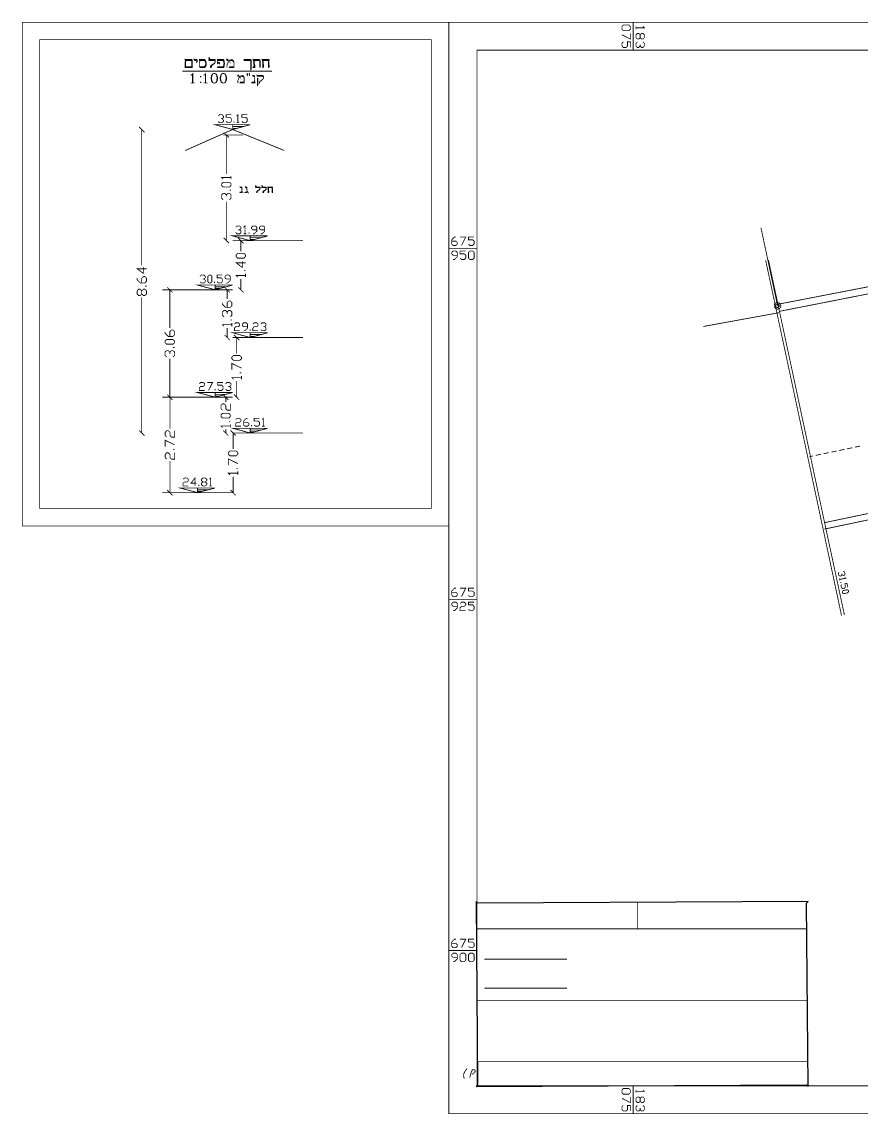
# Model space of a CAD drawing. Extents: x -6935 to 6681, y -4073 to 3778.
# Drawn here: x -6935 to -902, y -4073 to 3778 of the extents above; entities that cross this region are included whole.
import ezdxf

# ---------------------------------------------------------------- set-up
doc = ezdxf.new("R2010")
doc.units = 0
doc.header["$MEASUREMENT"] = 0

# ---------------------------------------------------------------- blocks, each defined once
blk = doc.blocks.new('Map')
at = {"color": 0, "const_width": 0.01}
for points in [[(0, 7.18169), (0, 13.33501), (-5.2134, 13.33501), (-5.2134, 7.18169), (0, 7.18169)], [(17.923294, 0), (17.923294, 13.33501), (0, 13.33501), (0, 0), (17.923294, 0)], [(2.115, 13.28501), (2.1316, 13.30171), (2.2, 13.30171), (2.2166, 13.28501), (2.2166, 13.25001), (2.2, 13.23331), (2.1316, 13.23331), (2.115, 13.25001), (2.115, 13.28501)], [(-0.2149, 7.3967), (-0.2149, 13.12171), (-5, 13.12171), (-5, 7.3967), (-0.2149, 7.3967)], [(17.58166, 0.34169), (17.58166, 12.99331), (0.3433, 12.99331), (0.3433, 0.34169), (17.58166, 0.34169)], [(17.58166, 0.34169), (17.58166, 12.99331), (0.3433, 12.99331), (0.3433, 0.34169), (17.58166, 0.34169)], [(-3.1367, 12.87331), (-3.1367, 12.78001), (-3.2234, 12.78001), (-3.2234, 12.84831), (-3.2117, 12.86671), (-3.2167, 12.86671), (-3.2215, 12.86831), (-3.2234, 12.87331), (-3.2234, 12.88171), (-3.22, 12.88001), (-3.1432, 12.88001), (-3.1382, 12.87831), (-3.1367, 12.87331)], [(-3.2117, 12.86671), (-3.1499, 12.86671), (-3.145, 12.86501), (-3.1432, 12.86171), (-3.1432, 12.79331), (-3.2167, 12.79331), (-3.2167, 12.84831), (-3.2117, 12.86671)], [(-2.9832, 12.78001), (-3.0384, 12.78001), (-3.0482, 12.79831), (-3.05, 12.81501), (-3.05, 12.83001), (-3.0482, 12.84831), (-3.0384, 12.86671), (-3.045, 12.86671), (-3.0482, 12.86831), (-3.05, 12.87331), (-3.05, 12.88171), (-3.0482, 12.88001), (-2.9832, 12.88001), (-2.9765, 12.87001), (-2.97, 12.85831), (-2.9634, 12.83331), (-2.9634, 12.81831), (-2.97, 12.79831), (-2.9832, 12.78001)], [(-2.7534, 12.78001), (-2.8282, 12.78001), (-2.8216, 12.79331), (-2.76, 12.79331), (-2.7534, 12.79831), (-2.7484, 12.83001), (-2.7534, 12.86171), (-2.76, 12.86671), (-2.8216, 12.86671), (-2.8267, 12.86831), (-2.8282, 12.87331), (-2.8282, 12.88171), (-2.825, 12.88001), (-2.7534, 12.88001), (-2.75, 12.87831), (-2.7484, 12.87331), (-2.7417, 12.83001), (-2.7484, 12.78671), (-2.75, 12.78171), (-2.7534, 12.78001)], [(-2.6834, 12.86171), (-2.6867, 12.86671), (-2.7084, 12.86671), (-2.7117, 12.86831), (-2.7134, 12.87331), (-2.7134, 12.88171), (-2.7117, 12.88001), (-2.695, 12.88001), (-2.6884, 12.87671), (-2.6867, 12.87001), (-2.6834, 12.86171)], [(-2.4167, 12.87331), (-2.4167, 12.75671), (-2.4232, 12.75001), (-2.4232, 12.86671), (-2.4984, 12.86671), (-2.5017, 12.86831), (-2.5034, 12.87331), (-2.5034, 12.88171), (-2.5017, 12.88001), (-2.4232, 12.88001), (-2.42, 12.87831), (-2.4167, 12.87331)], [(-3.0317, 12.66831), (-3.0317, 12.67331), (-3.0366, 12.67331), (-3.0366, 12.66831), (-3.0317, 12.66831)], [(-2.5534, 12.66831), (-2.5567, 12.67331), (-2.5767, 12.67331), (-2.58, 12.67671), (-2.5817, 12.68001), (-2.5817, 12.68831), (-2.5782, 12.68501), (-2.565, 12.68501), (-2.5584, 12.68331), (-2.5567, 12.67671), (-2.5534, 12.66831)], [(-3.0317, 12.59831), (-3.0317, 12.60501), (-3.0366, 12.60501), (-3.0366, 12.59831), (-3.0317, 12.59831)], [(-2.3334, 12.65171), (-2.3334, 12.57001), (-2.3367, 12.56671), (-2.3399, 12.56331), (-2.3399, 12.64501), (-2.3384, 12.65001), (-2.3334, 12.65171)], [(0.2566, 10.43671), (0.24, 10.45331), (0.24, 10.52171), (0.2566, 10.54001), (0.2916, 10.54001), (0.3084, 10.52171), (0.3084, 10.45331), (0.2916, 10.43671), (0.2566, 10.43671)], [(-2.9284, 10.15001), (-2.945, 10.16501), (-2.945, 10.23001), (-2.9284, 10.24671), (-2.9134, 10.24671), (-2.8967, 10.23001), (-2.8967, 10.16501), (-2.9134, 10.15001), (-2.9284, 10.15001)], [(0.155, 1.85834), (0.1368, 1.875), (0.1368, 1.94336), (0.155, 1.96169), (0.1883, 1.96169), (0.2066, 1.94336), (0.2066, 1.875), (0.1883, 1.85834), (0.155, 1.85834)], [(0.2566, 1.85834), (0.24, 1.875), (0.24, 1.94336), (0.2566, 1.96169), (0.2916, 1.96169), (0.3084, 1.94336), (0.3084, 1.875), (0.2916, 1.85834), (0.2566, 1.85834)], [(2.115, 0.28998), (2.1316, 0.30832), (2.2, 0.30832), (2.2166, 0.28998), (2.2166, 0.25668), (2.2, 0.24001), (2.1316, 0.24001), (2.115, 0.25668), (2.115, 0.28998)]]:
    blk.add_lwpolyline(points, close=True, dxfattribs=at)
for points in [[(2.2516, 12.99331), (2.2516, 13.33501)], [(2.3716, 13.28501), (2.3883, 13.26671), (2.2866, 13.26671)], [(2.2866, 13.28501), (2.2866, 13.25001)], [(2.2166, 13.19831), (2.2166, 13.13001), (2.115, 13.18171)], [(2.1316, 13.09501), (2.115, 13.07831), (2.115, 13.04501), (2.1316, 13.02671), (2.1666, 13.02671), (2.1833, 13.04501), (2.1833, 13.09501), (2.2166, 13.09501), (2.2166, 13.02671)], [(2.2866, 13.18171), (2.3033, 13.19831), (2.32, 13.19831), (2.3383, 13.18171), (2.3383, 13.14671), (2.355, 13.13001), (2.3716, 13.13001), (2.3883, 13.14671), (2.3883, 13.18171), (2.3716, 13.19831), (2.355, 13.19831), (2.3383, 13.18171)], [(2.3383, 13.14671), (2.32, 13.13001), (2.3033, 13.13001), (2.2866, 13.14671), (2.2866, 13.18171)], [(2.3383, 13.04501), (2.32, 13.02671), (2.3033, 13.02671), (2.2866, 13.04501), (2.2866, 13.07831), (2.3033, 13.09501)], [(2.3716, 13.09501), (2.3883, 13.07831), (2.3883, 13.04501), (2.3716, 13.02671), (2.355, 13.02671), (2.3383, 13.04501), (2.3383, 13.06171)], [(-3.1432, 12.87331), (-3.2167, 12.87331)], [(-3.0884, 12.86671), (-3.1067, 12.86671), (-3.11, 12.86831), (-3.1117, 12.87331), (-3.1117, 12.88171), (-3.11, 12.88001), (-3.0817, 12.88001), (-3.0767, 12.87831), (-3.075, 12.87331), (-3.075, 12.85501), (-3.0884, 12.84171)], [(-3.0817, 12.87331), (-3.1067, 12.87331)], [(-3.0884, 12.86671), (-3.0834, 12.86501), (-3.0817, 12.86171)], [(-3.0884, 12.84171), (-3.0817, 12.85501), (-3.0817, 12.86171)], [(-3.045, 12.87331), (-2.985, 12.87331), (-2.9734, 12.85501)], [(-3.0384, 12.86671), (-2.9882, 12.86671), (-2.98, 12.85831), (-2.9734, 12.84501), (-2.97, 12.83331), (-2.97, 12.82001), (-2.9765, 12.80831), (-2.985, 12.79671), (-2.9882, 12.79331), (-3.0417, 12.79331)], [(-2.8684, 12.86671), (-2.9267, 12.86671), (-2.9317, 12.86831), (-2.9334, 12.87331), (-2.9334, 12.88001), (-2.9267, 12.89831), (-2.9317, 12.90001), (-2.9334, 12.90331), (-2.9267, 12.90331), (-2.9232, 12.90171), (-2.9217, 12.89831), (-2.9267, 12.88001), (-2.8582, 12.88001), (-2.855, 12.87831), (-2.8534, 12.87331), (-2.8534, 12.85831)], [(-2.8582, 12.87331), (-2.9267, 12.87331)], [(-2.8534, 12.85171), (-2.8567, 12.84171), (-2.8582, 12.83671), (-2.8684, 12.82671), (-2.8834, 12.81831), (-2.8867, 12.81501), (-2.8967, 12.80501), (-2.8999, 12.79831), (-2.9017, 12.78671), (-2.9034, 12.78171), (-2.9084, 12.78001), (-2.9134, 12.78171), (-2.915, 12.78671), (-2.915, 12.79331), (-2.9116, 12.80171), (-2.9017, 12.81171), (-2.875, 12.83001), (-2.8684, 12.83331), (-2.8582, 12.84171), (-2.8567, 12.84831), (-2.8567, 12.85501)], [(-2.8684, 12.86671), (-2.86, 12.86331), (-2.8567, 12.85501)], [(-2.8282, 12.84831), (-2.825, 12.85831), (-2.8184, 12.86501), (-2.8099, 12.86671)], [(-2.8282, 12.84831), (-2.8282, 12.83001), (-2.825, 12.83331), (-2.8067, 12.83331), (-2.8034, 12.83001), (-2.8034, 12.84171), (-2.8067, 12.84501), (-2.8216, 12.84501), (-2.8282, 12.84171)], [(-2.8216, 12.87331), (-2.7534, 12.87331)], [(-2.8216, 12.84001), (-2.8099, 12.84001)], [(-2.6584, 12.88001), (-2.6732, 12.87001), (-2.6767, 12.86671), (-2.6834, 12.86171), (-2.695, 12.84831), (-2.7017, 12.83671), (-2.7117, 12.81171), (-2.7117, 12.78001)], [(-2.695, 12.87331), (-2.7117, 12.87331)], [(-2.6267, 12.79331), (-2.6267, 12.78001), (-2.6834, 12.78001), (-2.6767, 12.79331), (-2.6267, 12.79331), (-2.6267, 12.84001)], [(-2.6549, 12.86671), (-2.6767, 12.86671)], [(-2.665, 12.87331), (-2.6367, 12.86671)], [(-2.6584, 12.88001), (-2.6467, 12.87671), (-2.6367, 12.87001), (-2.63, 12.86001), (-2.6267, 12.84831)], [(-2.6549, 12.86671), (-2.6417, 12.86331), (-2.6315, 12.85331), (-2.6267, 12.84001)], [(-2.6267, 12.84171), (-2.6267, 12.84831)], [(-2.4232, 12.87331), (-2.4984, 12.87331)], [(-2.38, 12.79831), (-2.3867, 12.84171), (-2.3867, 12.84501), (-2.3834, 12.85831), (-2.3717, 12.86671), (-2.3867, 12.86671), (-2.3917, 12.86831), (-2.3932, 12.87331), (-2.3932, 12.88171), (-2.39, 12.88001), (-2.3184, 12.88001), (-2.3099, 12.87501), (-2.3067, 12.86671), (-2.3067, 12.78671), (-2.3117, 12.78001)], [(-2.3184, 12.86671), (-2.365, 12.86671), (-2.3767, 12.85831), (-2.38, 12.84831), (-2.3684, 12.79331), (-2.3684, 12.79001), (-2.3699, 12.78331), (-2.3767, 12.78001), (-2.3932, 12.78001), (-2.3932, 12.79331), (-2.3867, 12.79331)], [(-2.315, 12.87331), (-2.3867, 12.87331)], [(-2.38, 12.82331), (-2.375, 12.78671), (-2.3867, 12.78671)], [(-2.3184, 12.86671), (-2.315, 12.86501), (-2.3117, 12.86171)], [(-2.3117, 12.78001), (-2.3117, 12.86171)], [(-2.2067, 12.78001), (-2.2067, 12.86171), (-2.205, 12.86671), (-2.2632, 12.86671), (-2.27, 12.85831), (-2.2632, 12.79331), (-2.2667, 12.78331), (-2.2749, 12.78001), (-2.2749, 12.85831), (-2.27, 12.86671), (-2.2749, 12.86671), (-2.2799, 12.86831), (-2.2817, 12.87331), (-2.2817, 12.88171), (-2.2784, 12.88001), (-2.2017, 12.88001), (-2.1966, 12.87831), (-2.195, 12.87331), (-2.195, 12.86671)], [(-2.2017, 12.87331), (-2.2749, 12.87331)], [(-2.2717, 12.84171), (-2.27, 12.78671)], [(-2.2017, 12.86171), (-2.195, 12.79331), (-2.1984, 12.78331), (-2.2067, 12.78001)], [(-2.2017, 12.78671), (-2.205, 12.84171)], [(-2.2017, 12.86171), (-2.2, 12.86501), (-2.195, 12.86671)], [(-3.2584, 12.73831), (-2.16, 12.73831)], [(-3.1432, 12.78671), (-3.2167, 12.78671)], [(-3.1549, 12.68671), (-3.1432, 12.69171), (-3.1284, 12.70831), (-3.1284, 12.59331)], [(-3.1334, 12.70331), (-3.1334, 12.59331)], [(-2.9765, 12.80501), (-2.985, 12.78671), (-3.0384, 12.78671)], [(-2.9984, 12.68671), (-2.9867, 12.69171), (-2.9715, 12.70831), (-2.9715, 12.59331)], [(-2.9765, 12.70331), (-2.9765, 12.59331)], [(-2.9084, 12.78671), (-2.9017, 12.80501)], [(-2.86, 12.70831), (-2.8434, 12.70331), (-2.8334, 12.68671), (-2.8267, 12.66001), (-2.8267, 12.64331), (-2.8334, 12.61501), (-2.8434, 12.59831), (-2.86, 12.59331), (-2.8717, 12.59331), (-2.8882, 12.59831), (-2.8999, 12.61501), (-2.9049, 12.64331), (-2.9049, 12.66001), (-2.8999, 12.68671), (-2.8882, 12.70331), (-2.8717, 12.70831), (-2.86, 12.70831), (-2.85, 12.70331), (-2.8434, 12.69831), (-2.8384, 12.68671), (-2.8334, 12.66001), (-2.8334, 12.64331), (-2.8384, 12.61501), (-2.8434, 12.60331), (-2.85, 12.59831), (-2.86, 12.59331)], [(-2.8717, 12.59331), (-2.8834, 12.59831), (-2.8882, 12.60331), (-2.8932, 12.61501), (-2.8999, 12.64331), (-2.8999, 12.66001), (-2.8932, 12.68671), (-2.8882, 12.69831), (-2.8834, 12.70331), (-2.8717, 12.70831)], [(-2.7534, 12.78671), (-2.8216, 12.78671)], [(-2.75, 12.70831), (-2.7332, 12.70331), (-2.7234, 12.68671), (-2.7167, 12.66001), (-2.7167, 12.64331), (-2.7234, 12.61501), (-2.7332, 12.59831), (-2.75, 12.59331), (-2.7617, 12.59331), (-2.7784, 12.59831), (-2.7884, 12.61501), (-2.795, 12.64331), (-2.795, 12.66001), (-2.7884, 12.68671), (-2.7784, 12.70331), (-2.7617, 12.70831), (-2.75, 12.70831), (-2.74, 12.70331), (-2.7332, 12.69831), (-2.7284, 12.68671), (-2.7234, 12.66001), (-2.7234, 12.64331), (-2.7284, 12.61501), (-2.7332, 12.60331), (-2.74, 12.59831), (-2.75, 12.59331)], [(-2.7617, 12.59331), (-2.7717, 12.59831), (-2.7784, 12.60331), (-2.7834, 12.61501), (-2.7884, 12.64331), (-2.7884, 12.66001), (-2.7834, 12.68671), (-2.7784, 12.69831), (-2.7717, 12.70331), (-2.7617, 12.70831)], [(-2.6334, 12.78671), (-2.6767, 12.78671)], [(-2.5299, 12.68501), (-2.545, 12.67671), (-2.5467, 12.67331), (-2.5534, 12.66831), (-2.565, 12.65671), (-2.57, 12.64501), (-2.5782, 12.62171), (-2.5782, 12.59331)], [(-2.565, 12.68001), (-2.5782, 12.68001)], [(-2.5267, 12.67331), (-2.5467, 12.67331)], [(-2.535, 12.68001), (-2.51, 12.67331)], [(-2.5299, 12.68501), (-2.5182, 12.68331), (-2.51, 12.67671), (-2.5034, 12.66831), (-2.5017, 12.65671)], [(-2.5267, 12.67331), (-2.5132, 12.67001), (-2.505, 12.66171), (-2.5017, 12.64831)], [(-2.46, 12.70171), (-2.4649, 12.69831), (-2.4684, 12.70171), (-2.4649, 12.70671), (-2.46, 12.70171), (-2.46, 12.69331), (-2.4649, 12.68331), (-2.4684, 12.68001)], [(-2.4416, 12.68001), (-2.4367, 12.68331), (-2.4334, 12.69331), (-2.4334, 12.70171), (-2.4367, 12.70671), (-2.4416, 12.70171), (-2.4367, 12.69831), (-2.4334, 12.70171)], [(-2.3684, 12.60171), (-2.3684, 12.59331), (-2.41, 12.59331), (-2.4034, 12.60501), (-2.3684, 12.60501), (-2.3717, 12.61001), (-2.375, 12.62171), (-2.3784, 12.64001), (-2.3784, 12.65671), (-2.375, 12.67331), (-2.3917, 12.67331), (-2.3967, 12.67671), (-2.3984, 12.68001), (-2.3984, 12.68831), (-2.395, 12.68501), (-2.38, 12.68501), (-2.3767, 12.68331), (-2.375, 12.68001), (-2.375, 12.67331)], [(-2.38, 12.68001), (-2.3917, 12.68001)], [(-2.38, 12.79831), (-2.3815, 12.79501), (-2.3867, 12.79331)], [(-2.2767, 12.67331), (-2.3367, 12.67331), (-2.3417, 12.67671), (-2.3434, 12.68001), (-2.3434, 12.68831), (-2.3399, 12.68501), (-2.2767, 12.68501), (-2.2682, 12.68171), (-2.265, 12.67331), (-2.265, 12.66831)], [(-2.2767, 12.68001), (-2.3334, 12.68001)], [(-2.2767, 12.67331), (-2.2682, 12.67001), (-2.265, 12.66331)], [(-3.105, 12.59331), (-3.1549, 12.59331)], [(-2.9484, 12.59331), (-2.9984, 12.59331)], [(-2.5017, 12.60501), (-2.5017, 12.59331), (-2.5534, 12.59331), (-2.5467, 12.60501), (-2.5017, 12.60501), (-2.5017, 12.64831)], [(-2.5065, 12.59831), (-2.5467, 12.59831)], [(-2.5017, 12.65171), (-2.5017, 12.65671)], [(-2.375, 12.59831), (-2.4034, 12.59831)], [(-2.2784, 12.63671), (-2.3084, 12.60831), (-2.3117, 12.60171), (-2.3117, 12.59171), (-2.3134, 12.59001), (-2.3166, 12.59171), (-2.3166, 12.60171), (-2.3134, 12.60831), (-2.3117, 12.61001), (-2.2784, 12.63671), (-2.2734, 12.64001), (-2.27, 12.64171), (-2.265, 12.65331), (-2.265, 12.66331)], [(-2.8184, 12.18841), (-2.8034, 12.20501), (-2.77, 12.20501), (-2.755, 12.18841), (-2.755, 12.17331), (-2.77, 12.15671), (-2.7866, 12.15671)], [(-2.77, 12.15671), (-2.755, 12.14001), (-2.755, 12.12501), (-2.77, 12.10831), (-2.8034, 12.10831), (-2.8184, 12.12501)], [(-2.7215, 12.12501), (-2.7067, 12.10831), (-2.675, 12.10831), (-2.6584, 12.12501), (-2.6584, 12.15671), (-2.675, 12.17331), (-2.7215, 12.17331), (-2.7215, 12.20501), (-2.6584, 12.20501)], [(-2.5934, 12.18841), (-2.5782, 12.20501), (-2.5782, 12.10831)], [(-2.5299, 12.12501), (-2.5132, 12.10831), (-2.4817, 12.10831), (-2.4649, 12.12501), (-2.4649, 12.15671), (-2.4817, 12.17331), (-2.5299, 12.17331), (-2.5299, 12.20501), (-2.4649, 12.20501)], [(-2.6417, 12.02501), (-3.2215, 11.76831)], [(-2.6417, 12.02501), (-2.8567, 12.08331), (-2.4284, 12.08331)], [(-2.6417, 12.08331), (-2.6417, 12.02501), (-2.4284, 12.08331)], [(-2.6417, 12.06171), (-2.5084, 12.06171)], [(-2.6417, 12.04001), (-2.5884, 12.04001)], [(-2.6417, 12.02501), (-2.0117, 11.76831)], [(-2.6267, 12.10831), (-2.6267, 12.12501)], [(-2.5934, 12.10831), (-2.5617, 12.10831)], [(-2.515, 11.95831), (-2.7565, 11.95831)], [(-2.3184, 11.31341), (-2.3617, 11.31341), (-2.3632, 11.31671), (-2.3632, 11.32171), (-2.3582, 11.33501), (-2.3617, 11.33501), (-2.3632, 11.33831), (-2.3582, 11.33831), (-2.355, 11.33671), (-2.355, 11.33501), (-2.3582, 11.32171), (-2.3117, 11.32171), (-2.3084, 11.32001), (-2.3067, 11.31671), (-2.3067, 11.30671)], [(-2.24, 11.31341), (-2.285, 11.31341), (-2.285, 11.32171), (-2.2817, 11.33501), (-2.285, 11.33501), (-2.285, 11.33831), (-2.2817, 11.33831), (-2.2784, 11.33671), (-2.2767, 11.33501), (-2.2817, 11.32171), (-2.235, 11.32171), (-2.2317, 11.32001), (-2.23, 11.31671), (-2.23, 11.30671)], [(-2.5317, 11.26171), (-2.55, 11.26171), (-2.5534, 11.25331), (-2.535, 11.25331), (-2.5284, 11.27001), (-2.5317, 11.30831)], [(-2.5366, 11.31341), (-2.5482, 11.31341), (-2.55, 11.31671), (-2.55, 11.32331), (-2.5467, 11.32171), (-2.535, 11.32171), (-2.5299, 11.32001), (-2.5284, 11.31501), (-2.5284, 11.27501), (-2.5267, 11.26831), (-2.515, 11.25671), (-2.515, 11.25331), (-2.5284, 11.26501)], [(-2.5366, 11.25671), (-2.55, 11.25671)], [(-2.545, 11.31671), (-2.5317, 11.31671)], [(-2.5366, 11.31341), (-2.5334, 11.31171), (-2.5317, 11.30831)], [(-2.47, 11.26171), (-2.4867, 11.26171), (-2.4917, 11.25331), (-2.4715, 11.25331), (-2.4667, 11.27001), (-2.47, 11.30831)], [(-2.475, 11.31341), (-2.4867, 11.31341), (-2.4867, 11.32331), (-2.485, 11.32171), (-2.4715, 11.32171), (-2.4684, 11.32001), (-2.4667, 11.31501), (-2.4667, 11.27501), (-2.4634, 11.26831), (-2.4532, 11.25671), (-2.4532, 11.25331), (-2.4667, 11.26501)], [(-2.475, 11.25671), (-2.4867, 11.25671)], [(-2.4832, 11.31671), (-2.47, 11.31671)], [(-2.475, 11.31341), (-2.4715, 11.31171), (-2.47, 11.30831)], [(-2.3117, 11.31671), (-2.3582, 11.31671)], [(-2.3067, 11.30171), (-2.3099, 11.29501), (-2.3117, 11.29171), (-2.3184, 11.28501), (-2.3282, 11.27831), (-2.33, 11.27671), (-2.3367, 11.27001), (-2.3399, 11.26501), (-2.3417, 11.25671), (-2.3434, 11.25331), (-2.3484, 11.25331), (-2.35, 11.25671), (-2.35, 11.26171), (-2.3484, 11.26831), (-2.3417, 11.27501), (-2.3216, 11.28671), (-2.3184, 11.29001), (-2.3117, 11.29501), (-2.3099, 11.30001), (-2.3099, 11.30501)], [(-2.345, 11.25671), (-2.3417, 11.27001)], [(-2.3184, 11.31341), (-2.3117, 11.31001), (-2.3099, 11.30501)], [(-2.235, 11.31671), (-2.2817, 11.31671)], [(-2.23, 11.30171), (-2.2317, 11.29501), (-2.235, 11.29171), (-2.24, 11.28501), (-2.2517, 11.27831), (-2.2534, 11.27671), (-2.26, 11.27001), (-2.2617, 11.26501), (-2.265, 11.25671), (-2.265, 11.25331), (-2.2717, 11.25331), (-2.2734, 11.25671), (-2.2734, 11.26171), (-2.27, 11.26831), (-2.265, 11.27501), (-2.2449, 11.28671), (-2.24, 11.29001), (-2.235, 11.29501), (-2.2317, 11.30001), (-2.2317, 11.30501)], [(-2.2682, 11.25671), (-2.265, 11.27001)], [(-2.24, 11.31341), (-2.235, 11.31001), (-2.2317, 11.30501)], [(-2.1616, 11.25331), (-2.1616, 11.30831), (-2.16, 11.31341), (-2.2, 11.31341), (-2.205, 11.30671), (-2.2, 11.26171), (-2.2017, 11.25501), (-2.2084, 11.25331), (-2.2084, 11.30671), (-2.205, 11.31341), (-2.2117, 11.31341), (-2.2134, 11.31671), (-2.2134, 11.32331), (-2.21, 11.32171), (-2.1567, 11.32171), (-2.1534, 11.32001), (-2.1534, 11.31341)], [(-2.1567, 11.31671), (-2.2084, 11.31671)], [(-2.2067, 11.29501), (-2.205, 11.25671)], [(-2.1567, 11.30831), (-2.1534, 11.26171), (-2.1549, 11.25501), (-2.1616, 11.25331)], [(-2.1567, 11.25671), (-2.16, 11.29501)], [(-2.1567, 11.30831), (-2.1549, 11.31171), (-2.1534, 11.31341)], [(-2.605, 10.83001), (-2.5884, 10.84671), (-2.5567, 10.84671), (-2.54, 10.83001), (-2.54, 10.81501), (-2.5567, 10.79831), (-2.5716, 10.79831)], [(-2.5084, 10.83001), (-2.4917, 10.84671), (-2.4917, 10.75001)], [(-2.395, 10.75001), (-2.38, 10.75001), (-2.3465, 10.78171), (-2.3465, 10.83001), (-2.3632, 10.84671), (-2.395, 10.84671), (-2.4116, 10.83001), (-2.4116, 10.81501), (-2.395, 10.79831), (-2.3465, 10.79831)], [(-2.2982, 10.75001), (-2.2834, 10.75001), (-2.25, 10.78171), (-2.25, 10.83001), (-2.2667, 10.84671), (-2.2982, 10.84671), (-2.315, 10.83001), (-2.315, 10.81501), (-2.2982, 10.79831), (-2.25, 10.79831)], [(-2.4284, 10.66671), (-2.6417, 10.72501), (-2.2134, 10.72501)], [(-2.5567, 10.79831), (-2.54, 10.78171), (-2.54, 10.76661), (-2.5567, 10.75001), (-2.5884, 10.75001), (-2.605, 10.76661)], [(-2.5084, 10.75001), (-2.475, 10.75001)], [(-2.4434, 10.75001), (-2.4434, 10.76661)], [(-2.4284, 10.72501), (-2.4284, 10.66671), (-2.2134, 10.72501)], [(-2.4284, 10.70331), (-2.2934, 10.70331)], [(-2.4284, 10.68171), (-2.3734, 10.68171)], [(0.0351, 10.66001), (0.0866, 10.66001), (0.1033, 10.64161), (0.1033, 10.62501), (0.0866, 10.60831), (0.0516, 10.60831), (0.0351, 10.62501), (0.0351, 10.67671), (0.0683, 10.71171), (0.0866, 10.71171)], [(0.1368, 10.71171), (0.2066, 10.71171), (0.155, 10.60831)], [(0.24, 10.62501), (0.2566, 10.60831), (0.2916, 10.60831), (0.3084, 10.62501), (0.3084, 10.66001), (0.2916, 10.67671), (0.24, 10.67671), (0.24, 10.71171), (0.3084, 10.71171)], [(-1.7834, 10.66671), (-2.6417, 10.66671)], [(0.3433, 10.57331), (0, 10.57331)], [(0.0516, 10.43671), (0.0683, 10.43671), (0.1033, 10.47001), (0.1033, 10.52171), (0.0866, 10.54001), (0.0516, 10.54001), (0.0351, 10.52171), (0.0351, 10.50501), (0.0516, 10.48831), (0.1033, 10.48831)], [(0.1368, 10.45331), (0.155, 10.43671), (0.1883, 10.43671), (0.2066, 10.45331), (0.2066, 10.48831), (0.1883, 10.50501), (0.1368, 10.50501), (0.1368, 10.54001), (0.2066, 10.54001)], [(3.8716, 10.42501), (4.1816, 8.97831)], [(4.5233, 7.53998), (4.215, 8.98661), (3.905, 10.43171)], [(-3.0417, 10.23001), (-3.0249, 10.24671), (-2.9934, 10.24671), (-2.9765, 10.23001), (-2.9765, 10.21331), (-2.9934, 10.19831), (-3.01, 10.19831)], [(-2.9934, 10.19831), (-2.9765, 10.18171), (-2.9765, 10.16501), (-2.9934, 10.15001), (-3.0249, 10.15001), (-3.0417, 10.16501)], [(-2.865, 10.15001), (-2.865, 10.16501)], [(-2.8317, 10.16501), (-2.8166, 10.15001), (-2.7834, 10.15001), (-2.7682, 10.16501), (-2.7682, 10.19831), (-2.7834, 10.21331), (-2.8317, 10.21331), (-2.8317, 10.24671), (-2.7682, 10.24671)], [(-2.72, 10.15001), (-2.7032, 10.15001), (-2.6717, 10.18171), (-2.6717, 10.23001), (-2.6884, 10.24671), (-2.72, 10.24671), (-2.7367, 10.23001), (-2.7367, 10.21331), (-2.72, 10.19831), (-2.6717, 10.19831)], [(5.9683, 10.26661), (4.0233, 9.89001)], [(6.295, 10.24671), (4.04, 9.80331)], [(-3.5, 10.06671), (-2.6417, 10.06671)], [(-2.8567, 10.06671), (-3.0716, 10.12501), (-2.6417, 10.12501)], [(-2.8567, 10.12501), (-2.8567, 10.06671), (-2.6417, 10.12501)], [(-2.8567, 10.10331), (-2.7215, 10.10331)], [(-2.8567, 10.08161), (-2.8017, 10.08161)], [(-2.6199, 9.64671), (-2.605, 9.66331), (-2.5716, 9.66331), (-2.5567, 9.64671), (-2.5567, 9.63001), (-2.5716, 9.61501), (-2.605, 9.61501), (-2.6199, 9.59831), (-2.6199, 9.56671), (-2.5567, 9.56671)], [(-2.5084, 9.56671), (-2.4917, 9.56671), (-2.46, 9.59831), (-2.46, 9.64671), (-2.475, 9.66331), (-2.5084, 9.66331), (-2.5234, 9.64671), (-2.5234, 9.63001), (-2.5084, 9.61501), (-2.46, 9.61501)], [(-2.395, 9.64671), (-2.38, 9.66331), (-2.3465, 9.66331), (-2.3317, 9.64671), (-2.3317, 9.63001), (-2.3465, 9.61501), (-2.38, 9.61501), (-2.395, 9.59831), (-2.395, 9.56671), (-2.3317, 9.56671)], [(-2.2982, 9.64671), (-2.2834, 9.66331), (-2.25, 9.66331), (-2.235, 9.64671), (-2.235, 9.63001), (-2.25, 9.61501), (-2.2667, 9.61501)], [(-2.25, 9.61501), (-2.235, 9.59831), (-2.235, 9.58161), (-2.25, 9.56671), (-2.2834, 9.56671), (-2.2982, 9.58161)], [(-2.4284, 9.48331), (-2.6417, 9.54171), (-2.2134, 9.54171)], [(-1.7834, 9.48331), (-2.6417, 9.48331)], [(-2.4284, 9.56671), (-2.4284, 9.58161)], [(-2.4284, 9.54171), (-2.4284, 9.48331), (-2.2134, 9.54171)], [(-2.4284, 9.52001), (-2.2934, 9.52001)], [(-2.4284, 9.49831), (-2.3734, 9.49831)], [(4.1816, 8.97831), (4.49, 7.53337), (4.7983, 6.08669)], [(-2.8567, 8.75501), (-3.0716, 8.81171), (-2.6417, 8.81171)], [(-3.05, 8.91831), (-3.0334, 8.93331), (-3.0017, 8.93331), (-2.985, 8.91831), (-2.985, 8.90171), (-3.0017, 8.88501), (-3.0334, 8.88501), (-3.05, 8.87001), (-3.05, 8.83671), (-2.985, 8.83671)], [(-2.9532, 8.93331), (-2.8882, 8.93331), (-2.9367, 8.83671)], [(-2.8567, 8.83671), (-2.8567, 8.85331)], [(-2.8567, 8.81171), (-2.8567, 8.75501), (-2.6417, 8.81171)], [(-2.825, 8.85331), (-2.8084, 8.83671), (-2.7767, 8.83671), (-2.76, 8.85331), (-2.76, 8.88501), (-2.7767, 8.90171), (-2.825, 8.90171), (-2.825, 8.93331), (-2.76, 8.93331)], [(-2.7284, 8.91831), (-2.7117, 8.93331), (-2.6799, 8.93331), (-2.6634, 8.91831), (-2.6634, 8.90171), (-2.6799, 8.88501), (-2.695, 8.88501)], [(-2.6799, 8.88501), (-2.6634, 8.87001), (-2.6634, 8.85331), (-2.6799, 8.83671), (-2.7117, 8.83671), (-2.7284, 8.85331)], [(-3.5, 8.75501), (-2.6417, 8.75501)], [(-2.8567, 8.79001), (-2.7215, 8.79001)], [(-2.8567, 8.76831), (-2.8017, 8.76831)], [(-2.605, 8.48001), (-2.5884, 8.49671), (-2.5567, 8.49671), (-2.54, 8.48001), (-2.54, 8.46331), (-2.5567, 8.44831), (-2.5884, 8.44831), (-2.605, 8.43171), (-2.605, 8.40001), (-2.54, 8.40001)], [(-2.5084, 8.44831), (-2.46, 8.44831), (-2.4434, 8.43171), (-2.4434, 8.41501), (-2.46, 8.40001), (-2.4917, 8.40001), (-2.5084, 8.41501), (-2.5084, 8.46331), (-2.475, 8.49671), (-2.46, 8.49671)], [(-2.4116, 8.40001), (-2.4116, 8.41501)], [(-2.38, 8.41501), (-2.3632, 8.40001), (-2.3317, 8.40001), (-2.315, 8.41501), (-2.315, 8.44831), (-2.3317, 8.46331), (-2.38, 8.46331), (-2.38, 8.49671), (-2.315, 8.49671)], [(-2.2834, 8.48001), (-2.2667, 8.49671), (-2.2667, 8.40001)], [(-2.4284, 8.31668), (-2.6417, 8.375), (-2.2134, 8.375)], [(-1.7834, 8.31668), (-2.6417, 8.31668)], [(-2.4284, 8.375), (-2.4284, 8.31668), (-2.2134, 8.375)], [(-2.4284, 8.35336), (-2.2934, 8.35336)], [(-2.4284, 8.33165), (-2.3734, 8.33165)], [(-2.2834, 8.40001), (-2.25, 8.40001)], [(-3.2484, 7.75168), (-3.2317, 7.76665), (-3.2, 7.76665), (-3.1834, 7.75168), (-3.1834, 7.73502), (-3.2, 7.71837), (-3.2317, 7.71837), (-3.2484, 7.70334), (-3.2484, 7.67002), (-3.1834, 7.67002)], [(-3.0867, 7.70334), (-3.1517, 7.70334), (-3.1034, 7.76665), (-3.1034, 7.67002)], [(-3.0065, 7.67002), (-3.0234, 7.68669), (-3.0234, 7.70334), (-3.0065, 7.71837), (-2.975, 7.71837), (-2.9584, 7.73502), (-2.9584, 7.75168), (-2.975, 7.76665), (-3.0065, 7.76665), (-3.0234, 7.75168), (-3.0234, 7.73502), (-3.0065, 7.71837)], [(-2.9267, 7.75168), (-2.91, 7.76665), (-2.91, 7.67002)], [(-3.0716, 7.58833), (-3.285, 7.64502), (-2.8567, 7.64502)], [(-3.0716, 7.64502), (-3.0716, 7.58833), (-2.8567, 7.64502)], [(-3.0716, 7.62332), (-2.9367, 7.62332)], [(-3.0716, 7.60168), (-3.0167, 7.60168)], [(-3.0549, 7.67002), (-3.0549, 7.68669)], [(-2.975, 7.71837), (-2.9584, 7.70334), (-2.9584, 7.68669), (-2.975, 7.67002), (-3.0065, 7.67002)], [(-2.9267, 7.67002), (-2.8932, 7.67002)], [(-3.5, 7.58833), (-2.6417, 7.58833)], [(4.5233, 7.53998), (4.8333, 6.095)], [(4.5916, 7.22168), (5.8499, 7.48502)], [(4.6083, 7.1467), (5.8667, 7.41168)], [(0.0351, 6.37001), (0.0866, 6.37001), (0.1033, 6.35336), (0.1033, 6.33669), (0.0866, 6.31836), (0.0516, 6.31836), (0.0351, 6.33669), (0.0351, 6.38666), (0.0683, 6.42166), (0.0866, 6.42166)], [(0.1368, 6.42166), (0.2066, 6.42166), (0.155, 6.31836)], [(0.24, 6.33669), (0.2566, 6.31836), (0.2916, 6.31836), (0.3084, 6.33669), (0.3084, 6.37001), (0.2916, 6.38666), (0.24, 6.38666), (0.24, 6.42166), (0.3084, 6.42166)], [(0.3433, 6.285), (0, 6.285)], [(0.0516, 6.1467), (0.0683, 6.1467), (0.1033, 6.18169), (0.1033, 6.23334), (0.0866, 6.25), (0.0516, 6.25), (0.0351, 6.23334), (0.0351, 6.21669), (0.0516, 6.19834), (0.1033, 6.19834)], [(0.1368, 6.23334), (0.155, 6.25), (0.1883, 6.25), (0.2066, 6.23334), (0.2066, 6.21669), (0.1883, 6.19834), (0.155, 6.19834), (0.1368, 6.18169), (0.1368, 6.1467), (0.2066, 6.1467)], [(0.24, 6.16498), (0.2566, 6.1467), (0.2916, 6.1467), (0.3084, 6.16498), (0.3084, 6.19834), (0.2916, 6.21669), (0.24, 6.21669), (0.24, 6.25), (0.3084, 6.25)], [(2.3033, 2.26665), (2.3033, 2.58165)], [(0.0351, 2.08165), (0.0866, 2.08165), (0.1033, 2.06337), (0.1033, 2.04666), (0.0866, 2.03), (0.0516, 2.03), (0.0351, 2.04666), (0.0351, 2.09836), (0.0683, 2.13336), (0.0866, 2.13336)], [(0.1368, 2.13336), (0.2066, 2.13336), (0.155, 2.03)], [(0.24, 2.04666), (0.2566, 2.03), (0.2916, 2.03), (0.3084, 2.04666), (0.3084, 2.08165), (0.2916, 2.09836), (0.24, 2.09836), (0.24, 2.13336), (0.3084, 2.13336)], [(0.3433, 2.26004), (4.38, 2.26004)], [(0.3433, 1.99501), (0, 1.99501)], [(0.0516, 1.85834), (0.0683, 1.85834), (0.1033, 1.89165), (0.1033, 1.94336), (0.0866, 1.96169), (0.0516, 1.96169), (0.0351, 1.94336), (0.0351, 1.9267), (0.0516, 1.91), (0.1033, 1.91)], [(0.4334, 1.88834), (1.4433, 1.88834)], [(0.4334, 1.535), (1.4433, 1.535)], [(0.3433, 1.38666), (4.38, 1.38666)], [(0.2233, 0.55333), (0.2033, 0.52832), (0.1901, 0.505), (0.1816, 0.48665), (0.18, 0.46169), (0.1834, 0.44168), (0.1901, 0.43169)], [(0.2533, 0.44), (0.265, 0.47836), (0.2735, 0.50836), (0.2866, 0.53168)], [(0.2785, 0.53168), (0.2866, 0.53668), (0.3016, 0.53836), (0.3116, 0.53668), (0.3183, 0.53168), (0.3216, 0.52501), (0.3216, 0.51665), (0.3116, 0.50168), (0.2968, 0.48833), (0.2816, 0.48334)], [(0.3433, 0.64002), (4.38, 0.64002)], [(2.2516, 0), (2.2516, 0.34169)], [(2.3716, 0.28998), (2.3883, 0.27333), (2.2866, 0.27333)], [(2.2866, 0.28998), (2.2866, 0.25668)], [(2.2166, 0.20502), (2.2166, 0.13666), (2.115, 0.18837)], [(2.2866, 0.18837), (2.3033, 0.20502), (2.32, 0.20502), (2.3383, 0.18837), (2.3383, 0.15332), (2.355, 0.13666), (2.3716, 0.13666), (2.3883, 0.15332), (2.3883, 0.18837), (2.3716, 0.20502), (2.355, 0.20502), (2.3383, 0.18837)], [(2.3383, 0.15332), (2.32, 0.13666), (2.3033, 0.13666), (2.2866, 0.15332), (2.2866, 0.18837)], [(2.1316, 0.10168), (2.115, 0.08501), (2.115, 0.05002), (2.1316, 0.03332), (2.1666, 0.03332), (2.1833, 0.05002), (2.1833, 0.10168), (2.2166, 0.10168), (2.2166, 0.03332)], [(2.3383, 0.05002), (2.32, 0.03332), (2.3033, 0.03332), (2.2866, 0.05002), (2.2866, 0.08501), (2.3033, 0.10168)], [(2.3716, 0.10168), (2.3883, 0.08501), (2.3883, 0.05002), (2.3716, 0.03332), (2.355, 0.03332), (2.3383, 0.05002), (2.3383, 0.06836)]]:
    blk.add_lwpolyline(points, dxfattribs=at)
at = {"color": 9, "const_width": 0.01}
for points in [[(-3.72, 11.99001), (-3.785, 12.05501)], [(-3.7534, 12.02331), (-3.7534, 10.36671)], [(-2.6867, 11.92671), (-2.7517, 11.99001)], [(-2.72, 11.95831), (-2.72, 11.48001)], [(-2.7584, 11.41831), (-2.7767, 11.43841), (-2.6616, 11.43841)], [(-2.6616, 11.41831), (-2.6616, 11.45831)], [(-2.7584, 11.16831), (-2.7767, 11.18671), (-2.7767, 11.22671), (-2.7584, 11.24501), (-2.7382, 11.24501), (-2.72, 11.22671), (-2.72, 11.20661)], [(-2.72, 11.22671), (-2.7, 11.24501), (-2.6799, 11.24501), (-2.6616, 11.22671), (-2.6616, 11.18671), (-2.6799, 11.16831)], [(-2.6616, 11.28341), (-2.6799, 11.28341)], [(-2.72, 10.66671), (-2.72, 11.14501)], [(-2.7517, 10.70001), (-2.6867, 10.63501)], [(-2.51, 10.63501), (-2.575, 10.70001)], [(-2.5417, 10.66671), (-2.5417, 10.53501)], [(-2.5234, 10.41501), (-2.5234, 10.33831), (-2.6, 10.39671), (-2.485, 10.39671)], [(-3.7332, 10.34341), (-3.7332, 10.26661), (-3.8099, 10.32331), (-3.695, 10.32331)], [(-2.485, 10.30001), (-2.5034, 10.30001)], [(-3.7534, 10.15001), (-3.7534, 10.20831), (-3.7332, 10.22831), (-3.7149, 10.22831), (-3.695, 10.20831), (-3.695, 10.17001), (-3.7149, 10.15001), (-3.7717, 10.15001), (-3.8099, 10.18841), (-3.8099, 10.20831)], [(-2.5817, 10.22171), (-2.6, 10.24171), (-2.485, 10.24171)], [(-2.5417, 10.06671), (-2.5417, 10.19831)], [(-2.485, 10.22171), (-2.485, 10.26171)], [(-3.695, 10.01501), (-3.7149, 9.99671), (-3.7332, 9.99671), (-3.7534, 10.01501), (-3.7534, 10.05331), (-3.7717, 10.07331), (-3.7917, 10.07331), (-3.8099, 10.05331), (-3.8099, 10.01501), (-3.7917, 9.99671), (-3.7717, 9.99671), (-3.7534, 10.01501)], [(-3.7534, 10.05331), (-3.7332, 10.07331), (-3.7149, 10.07331), (-3.695, 10.05331), (-3.695, 10.01501)], [(-3.695, 10.11161), (-3.7149, 10.11161)], [(-3.3784, 10.03501), (-3.4416, 10.09831)], [(-3.41, 10.06671), (-3.41, 9.59831)], [(-2.6784, 10.03501), (-2.7417, 10.09831)], [(-2.71, 10.06671), (-2.71, 9.95331)], [(-2.575, 10.09831), (-2.51, 10.03501)], [(-3.7534, 8.31668), (-3.7534, 9.97331)], [(-2.71, 9.85171), (-2.71, 9.91001), (-2.69, 9.93001), (-2.6717, 9.93001), (-2.6517, 9.91001), (-2.6517, 9.87171), (-2.6717, 9.85171), (-2.7284, 9.85171), (-2.7682, 9.89161), (-2.7682, 9.91001)], [(-2.7484, 9.73661), (-2.7682, 9.75501), (-2.7682, 9.79501), (-2.7484, 9.81341), (-2.7284, 9.81341), (-2.71, 9.79501), (-2.71, 9.77501)], [(-2.71, 9.79501), (-2.69, 9.81341), (-2.6717, 9.81341), (-2.6517, 9.79501), (-2.6517, 9.75501), (-2.6717, 9.73661)], [(-2.7484, 9.62001), (-2.7682, 9.64001), (-2.6517, 9.64001)], [(-2.6517, 9.69831), (-2.6717, 9.69831)], [(-2.6517, 9.62001), (-2.6517, 9.66001)], [(-3.41, 9.49671), (-3.41, 9.55501), (-3.3917, 9.57501), (-3.3717, 9.57501), (-3.3515, 9.55501), (-3.3515, 9.51661), (-3.3717, 9.49671), (-3.4299, 9.49671), (-3.4684, 9.53671), (-3.4684, 9.55501)], [(-2.7417, 9.51501), (-2.6784, 9.45171)], [(-2.71, 9.48331), (-2.71, 9.59831)], [(-2.5617, 9.45171), (-2.625, 9.51501)], [(-2.5934, 9.48331), (-2.5934, 9.28671)], [(-3.3515, 9.36161), (-3.3717, 9.36161)], [(-3.4484, 9.24671), (-3.4684, 9.26501), (-3.4684, 9.30501), (-3.4484, 9.32331), (-3.4299, 9.32331), (-3.41, 9.30501), (-3.41, 9.28501)], [(-3.41, 9.30501), (-3.3917, 9.32331), (-3.3717, 9.32331), (-3.3515, 9.30501), (-3.3515, 9.26501), (-3.3717, 9.24671)], [(-3.41, 8.75501), (-3.41, 9.22331)], [(-2.6517, 9.09001), (-2.6517, 9.16671), (-2.535, 9.11001)], [(-2.6315, 8.97331), (-2.6517, 8.99331), (-2.535, 8.99331)], [(-2.5934, 8.75501), (-2.5934, 8.95171)], [(-2.535, 9.05171), (-2.5549, 9.05171)], [(-2.535, 8.97331), (-2.535, 9.01331)], [(-3.4416, 8.78671), (-3.3784, 8.72171)], [(-3.3767, 8.72171), (-3.4416, 8.78671)], [(-3.4084, 8.75501), (-3.4084, 8.36833)], [(-2.7667, 8.59671), (-2.785, 8.61501), (-2.785, 8.65331), (-2.7667, 8.67331), (-2.7467, 8.67331), (-2.7265, 8.65331), (-2.7265, 8.61501), (-2.7084, 8.59671), (-2.67, 8.59671), (-2.67, 8.67331)], [(-2.695, 8.72171), (-2.76, 8.78671)], [(-2.7265, 8.75501), (-2.7265, 8.69671)], [(-2.625, 8.78671), (-2.5617, 8.72171)], [(-2.7667, 8.38336), (-2.785, 8.40331), (-2.67, 8.40331)], [(-2.67, 8.46001), (-2.6884, 8.46001)], [(-2.67, 8.38336), (-2.67, 8.42171)], [(-3.785, 8.34836), (-3.72, 8.285)], [(-3.4484, 8.26665), (-3.4667, 8.28668), (-3.4667, 8.32504), (-3.4484, 8.345), (-3.4284, 8.345), (-3.4084, 8.32504), (-3.4084, 8.28668), (-3.39, 8.26665), (-3.3515, 8.26665), (-3.3515, 8.345)], [(-2.76, 8.34836), (-2.695, 8.285)], [(-2.7265, 8.31668), (-2.7265, 8.36002)], [(-2.605, 8.285), (-2.6684, 8.34836)], [(-2.6367, 8.31668), (-2.6367, 8.12001)], [(-3.4667, 8.15169), (-3.4667, 8.22836), (-3.3515, 8.17166)], [(-3.4484, 7.99669), (-3.4667, 8.01665), (-3.4667, 8.05501), (-3.4484, 8.07504), (-3.4284, 8.07504), (-3.4084, 8.05501), (-3.4084, 8.01665), (-3.39, 7.99669), (-3.3515, 7.99669), (-3.3515, 8.07504)], [(-3.3515, 8.11333), (-3.3699, 8.11333)], [(-2.695, 7.92334), (-2.695, 8), (-2.5782, 7.94336)], [(-3.4084, 7.58833), (-3.4084, 7.97336)], [(-2.5782, 7.88504), (-2.5984, 7.88504)], [(-2.675, 7.80669), (-2.695, 7.82666), (-2.5782, 7.82666)], [(-2.6367, 7.58833), (-2.6367, 7.785)], [(-2.5782, 7.80669), (-2.5782, 7.84668)], [(-3.4416, 7.62001), (-3.3767, 7.55501)], [(-2.6684, 7.62001), (-2.605, 7.55501)]]:
    blk.add_lwpolyline(points, dxfattribs=at)
for points in [[(-2.6616, 11.34171), (-2.6799, 11.32171), (-2.7584, 11.32171), (-2.7767, 11.34171), (-2.7767, 11.36161), (-2.7584, 11.38001), (-2.6799, 11.38001), (-2.6616, 11.36161), (-2.6616, 11.34171)], [(-2.485, 10.47331), (-2.5034, 10.45331), (-2.5817, 10.45331), (-2.6, 10.47331), (-2.6, 10.49171), (-2.5817, 10.51171), (-2.5034, 10.51171), (-2.485, 10.49171), (-2.485, 10.47331)], [(-3.3515, 9.42001), (-3.3717, 9.40171), (-3.4484, 9.40171), (-3.4684, 9.42001), (-3.4684, 9.44001), (-3.4484, 9.45831), (-3.3717, 9.45831), (-3.3515, 9.44001), (-3.3515, 9.42001)], [(-2.535, 9.22501), (-2.5549, 9.20501), (-2.6315, 9.20501), (-2.6517, 9.22501), (-2.6517, 9.24501), (-2.6315, 9.26331), (-2.5549, 9.26331), (-2.535, 9.24501), (-2.535, 9.22501)], [(-2.67, 8.51831), (-2.6884, 8.50001), (-2.7667, 8.50001), (-2.785, 8.51831), (-2.785, 8.53831), (-2.7667, 8.55671), (-2.6884, 8.55671), (-2.67, 8.53831), (-2.67, 8.51831)], [(-2.5782, 8.05832), (-2.5984, 8.03836), (-2.675, 8.03836), (-2.695, 8.05832), (-2.695, 8.07834), (-2.675, 8.09668), (-2.5984, 8.09668), (-2.5782, 8.07834), (-2.5782, 8.05832)]]:
    blk.add_lwpolyline(points, close=True, dxfattribs=at)
at = {"color": 120}
for points, const_width in [([(3.8133, 10.82671), (4.0166, 9.87171)], 0.01), ([(4.035, 9.78671), (3.11, 9.61831)], 0.01), ([(4.015, 9.87001), (4.0183, 9.87331)], 0.001667), ([(4.015, 9.87331), (4.0183, 9.87001)], 0.001667), ([(4.8033, 6.58669), (4.7933, 6.56998), (4.78, 6.56836), (4.765, 6.57834), (4.76, 6.60336), (4.77, 6.61833)], 0.01), ([(4.7733, 6.53998), (4.7783, 6.51502)], 0.01), ([(4.8366, 6.55333), (4.8516, 6.54334), (4.7766, 6.52832)], 0.01), ([(4.8199, 6.62836), (4.835, 6.61833), (4.8416, 6.59337), (4.8317, 6.57834), (4.8183, 6.57666), (4.8033, 6.58669), (4.8, 6.59836)], 0.01), ([(4.7833, 6.49001), (4.7966, 6.4917)], 0.01), ([(4.8017, 6.46669), (4.7916, 6.45166), (4.7966, 6.4267), (4.8116, 6.41666), (4.8366, 6.42166), (4.8466, 6.43669), (4.84, 6.47498), (4.865, 6.48004), (4.8749, 6.43001)], 0.01)]:
    blk.add_lwpolyline(points, dxfattribs=dict(at, const_width=const_width))
at = {"color": 120, "const_width": 0.01}
for points in [[(4.0566, 9.87171), (4.055, 9.88671), (4.045, 9.90001), (4.0316, 9.90841), (4.0166, 9.91171), (4.0016, 9.90841), (3.9883, 9.90001), (3.9783, 9.88671), (3.9766, 9.87171), (3.9783, 9.85501), (3.9883, 9.84171), (4.0016, 9.83331), (4.0166, 9.83001), (4.0316, 9.83331), (4.045, 9.84171), (4.055, 9.85501), (4.0566, 9.87171)], [(4.0383, 9.87171), (4.035, 9.88171), (4.0266, 9.89001), (4.0166, 9.89161), (4.0066, 9.89001), (3.9983, 9.88171), (3.995, 9.87171), (3.9983, 9.86001), (4.0066, 9.85171), (4.0166, 9.85001), (4.0266, 9.85171), (4.035, 9.86001), (4.0383, 9.87171)], [(4.8083, 6.37668), (4.8166, 6.39165), (4.8683, 6.40169), (4.8833, 6.39165), (4.885, 6.38), (4.8749, 6.36501), (4.825, 6.35336), (4.81, 6.36333), (4.8083, 6.37668)]]:
    blk.add_lwpolyline(points, close=True, dxfattribs=at)
at = {"color": 240, "const_width": 0.01}
for points in [[(4.93, 8.13666), (4.8667, 8.12332)], [(5.025, 8.15668), (4.9616, 8.14334)], [(4.45, 8.03668), (4.4033, 8.02669)], [(4.5466, 8.05669), (4.4816, 8.04334)], [(4.6416, 8.07666), (4.5783, 8.06337)], [(4.7383, 8.09668), (4.6733, 8.08333)], [(4.8333, 8.1167), (4.77, 8.10336)], [(4.9233, 7.21333), (4.86, 7.20004)], [(5.0183, 7.23334), (4.955, 7.22)], [(4.635, 7.15332), (4.5883, 7.14334)], [(4.7316, 7.17334), (4.6666, 7.16)], [(4.8266, 7.19336), (4.7633, 7.18001)]]:
    blk.add_lwpolyline(points, dxfattribs=at)
at = {"color": 0}
for points in [[(4.39, 2.59169), (0.3516, 2.57334), (0.335, 2.59169)], [(0.3516, 2.57334), (0.335, 2.59169), (0.3516, 0.35168)], [(0.335, 2.59169), (0.3516, 0.35168), (0.335, 0.33333)], [(4.3716, 2.57334), (4.39, 2.59169), (0.3516, 2.57334)], [(4.39, 0.33333), (4.3716, 2.57334), (4.39, 2.59169)], [(4.3716, 0.35168), (4.39, 0.33333), (4.3716, 2.57334)], [(0.3516, 0.35168), (0.335, 0.33333), (4.3716, 0.35168)], [(0.335, 0.33333), (4.3716, 0.35168), (4.39, 0.33333)]]:
    blk.add_lwpolyline(points, dxfattribs=at)

msp = doc.modelspace()

# ---------------------------------------------------------------- block references
at = {"linetype": 'ByBlock', "xscale": 588.2508833876793, "yscale": 588.2508833876793, "zscale": 588.2508833876793}
msp.add_blockref('Map', (-3865.5, -4069.7), dxfattribs=at)

doc.saveas('drawing.dxf')
